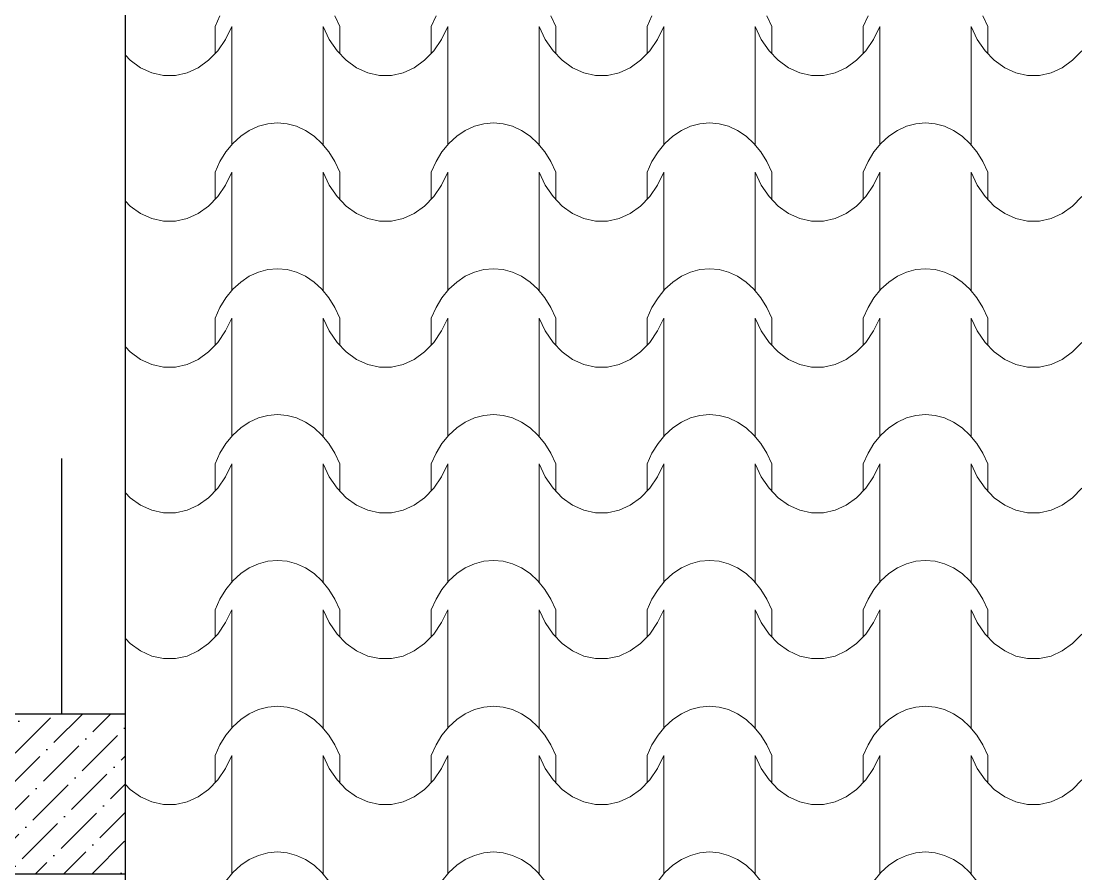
# Model space of a CAD drawing. Header units: millimetres. Extents: x 42452 to 2852333, y -419346 to 834876.
# Drawn here: x 2619100 to 2622399, y 654462 to 657131 of the extents above; entities that cross this region are included whole.
import ezdxf

# ---------------------------------------------------------------- set-up
doc = ezdxf.new("R2010")
doc.units = ezdxf.units.MM
doc.layers.add('M-2 keramitin shtrixi_Ном._пера__21_Pen_No__1', color=7, linetype='Continuous', lineweight=15)
doc.layers.add('memar', color=7, linetype='Continuous', lineweight=25)

# ---------------------------------------------------------------- blocks, each defined once
blk = doc.blocks.new('*X17')
at = {"layer": 'M-2 keramitin shtrixi_Ном._пера__21_Pen_No__1', "color": 7, "linetype": 'Continuous', "lineweight": 15}
for p, q in [((-266633, -1353596.3), (-266617.7, -1353563)), ((-266258.2, -1353563), (-266243, -1353596.3)), ((-265957.4, -1353596.3), (-265942.1, -1353563)), ((-265582.7, -1353563), (-265567.4, -1353596.3)), ((-265281.9, -1353596.3), (-265266.6, -1353563)), ((-264907.1, -1353563), (-264891.8, -1353596.3)), ((-264606.3, -1353596.3), (-264591, -1353563)), ((-264231.6, -1353563), (-264216.3, -1353596.3)), ((-266633, -1353681.3), (-266633, -1353596.3)), ((-266580.7, -1353596.3), (-266600.1, -1353636.8)), ((-266580.7, -1353781.3), (-266580.7, -1353596.3)), ((-266295.2, -1353781.3), (-266295.2, -1353596.3)), ((-266275.9, -1353636.8), (-266295.2, -1353596.3)), ((-266243, -1353681.3), (-266243, -1353596.3)), ((-265957.4, -1353681.3), (-265957.4, -1353596.3)), ((-265905.2, -1353596.3), (-265924.5, -1353636.8)), ((-265905.2, -1353781.3), (-265905.2, -1353596.3)), ((-265619.6, -1353781.3), (-265619.6, -1353596.3)), ((-265600.3, -1353636.8), (-265619.6, -1353596.3)), ((-265567.4, -1353681.3), (-265567.4, -1353596.3)), ((-265281.9, -1353681.3), (-265281.9, -1353596.3)), ((-265229.6, -1353596.3), (-265248.9, -1353636.8)), ((-265229.6, -1353781.3), (-265229.6, -1353596.3)), ((-264944.1, -1353781.3), (-264944.1, -1353596.3)), ((-264924.8, -1353636.8), (-264944.1, -1353596.3)), ((-264891.8, -1353681.3), (-264891.8, -1353596.3)), ((-264606.3, -1353681.3), (-264606.3, -1353596.3)), ((-264554.1, -1353596.3), (-264573.4, -1353636.8)), ((-264554.1, -1353781.3), (-264554.1, -1353596.3)), ((-264268.5, -1353781.3), (-264268.5, -1353596.3)), ((-264249.2, -1353636.8), (-264268.5, -1353596.3)), ((-264216.3, -1353681.3), (-264216.3, -1353596.3)), ((-266600.1, -1353636.8), (-266624.5, -1353672.5)), ((-266251.5, -1353672.5), (-266275.9, -1353636.8)), ((-265924.5, -1353636.8), (-265948.9, -1353672.5)), ((-265575.9, -1353672.5), (-265600.3, -1353636.8)), ((-265248.9, -1353636.8), (-265273.4, -1353672.5)), ((-264900.4, -1353672.5), (-264924.8, -1353636.8)), ((-264573.4, -1353636.8), (-264597.8, -1353672.5)), ((-264224.8, -1353672.5), (-264249.2, -1353636.8)), ((-266898.2, -1353702.4), (-266913.4, -1353686.6)), ((-266624.5, -1353672.5), (-266653.3, -1353702.4)), ((-266222.7, -1353702.4), (-266251.5, -1353672.5)), ((-265948.9, -1353672.5), (-265977.7, -1353702.4)), ((-265547.1, -1353702.4), (-265575.9, -1353672.5)), ((-265273.4, -1353672.5), (-265302.2, -1353702.4)), ((-264871.5, -1353702.4), (-264900.4, -1353672.5)), ((-264597.8, -1353672.5), (-264626.6, -1353702.4)), ((-264196, -1353702.4), (-264224.8, -1353672.5)), ((-263922.2, -1353672.5), (-263951, -1353702.4)), ((-266865.9, -1353725.6), (-266898.2, -1353702.4)), ((-266653.3, -1353702.4), (-266685.6, -1353725.6)), ((-266190.3, -1353725.6), (-266222.7, -1353702.4)), ((-265977.7, -1353702.4), (-266010.1, -1353725.6)), ((-265514.7, -1353725.6), (-265547.1, -1353702.4)), ((-265302.2, -1353702.4), (-265334.5, -1353725.6)), ((-264839.2, -1353725.6), (-264871.5, -1353702.4)), ((-264626.6, -1353702.4), (-264659, -1353725.6)), ((-264163.6, -1353725.6), (-264196, -1353702.4)), ((-263951, -1353702.4), (-263983.4, -1353725.6)), ((-266830.9, -1353741.5), (-266865.9, -1353725.6)), ((-266794.3, -1353749.6), (-266830.9, -1353741.5)), ((-266775.7, -1353749.6), (-266794.3, -1353749.6)), ((-266757.2, -1353749.6), (-266775.7, -1353749.6)), ((-266720.6, -1353741.5), (-266757.2, -1353749.6)), ((-266685.6, -1353725.6), (-266720.6, -1353741.5)), ((-266155.3, -1353741.5), (-266190.3, -1353725.6)), ((-266118.7, -1353749.6), (-266155.3, -1353741.5)), ((-266100.2, -1353749.6), (-266118.7, -1353749.6)), ((-266081.6, -1353749.6), (-266100.2, -1353749.6)), ((-266045.1, -1353741.5), (-266081.6, -1353749.6)), ((-266010.1, -1353725.6), (-266045.1, -1353741.5)), ((-265479.8, -1353741.5), (-265514.7, -1353725.6)), ((-265443.2, -1353749.6), (-265479.8, -1353741.5)), ((-265424.6, -1353749.6), (-265443.2, -1353749.6)), ((-265406.1, -1353749.6), (-265424.6, -1353749.6)), ((-265369.5, -1353741.5), (-265406.1, -1353749.6)), ((-265334.5, -1353725.6), (-265369.5, -1353741.5)), ((-264804.2, -1353741.5), (-264839.2, -1353725.6)), ((-264767.6, -1353749.6), (-264804.2, -1353741.5)), ((-264749.1, -1353749.6), (-264767.6, -1353749.6)), ((-264730.5, -1353749.6), (-264749.1, -1353749.6)), ((-264693.9, -1353741.5), (-264730.5, -1353749.6)), ((-264659, -1353725.6), (-264693.9, -1353741.5)), ((-264128.6, -1353741.5), (-264163.6, -1353725.6)), ((-264092.1, -1353749.6), (-264128.6, -1353741.5)), ((-264073.5, -1353749.6), (-264092.1, -1353749.6)), ((-264055, -1353749.6), (-264073.5, -1353749.6)), ((-264018.4, -1353741.5), (-264055, -1353749.6)), ((-263983.4, -1353725.6), (-264018.4, -1353741.5)), ((-266580.7, -1353966.4), (-266580.7, -1353781.3)), ((-266295.2, -1353966.4), (-266295.2, -1353781.3)), ((-265905.2, -1353966.4), (-265905.2, -1353781.3)), ((-265619.6, -1353966.4), (-265619.6, -1353781.3)), ((-265229.6, -1353966.4), (-265229.6, -1353781.3)), ((-264944.1, -1353966.4), (-264944.1, -1353781.3)), ((-264554.1, -1353966.4), (-264554.1, -1353781.3)), ((-264268.5, -1353966.4), (-264268.5, -1353781.3)), ((-266526, -1353922), (-266497.6, -1353908.9)), ((-266497.6, -1353908.9), (-266468.1, -1353901)), ((-266468.1, -1353901), (-266438, -1353898.3)), ((-266438, -1353898.3), (-266407.9, -1353901)), ((-266407.9, -1353901), (-266378.4, -1353908.9)), ((-266378.4, -1353908.9), (-266350, -1353922)), ((-265850.4, -1353922), (-265822, -1353908.9)), ((-265822, -1353908.9), (-265792.5, -1353901)), ((-265792.5, -1353901), (-265762.4, -1353898.3)), ((-265762.4, -1353898.3), (-265732.3, -1353901)), ((-265732.3, -1353901), (-265702.8, -1353908.9)), ((-265702.8, -1353908.9), (-265674.4, -1353922)), ((-265174.8, -1353922), (-265146.5, -1353908.9)), ((-265146.5, -1353908.9), (-265116.9, -1353901)), ((-265116.9, -1353901), (-265086.9, -1353898.3)), ((-265086.9, -1353898.3), (-265056.8, -1353901)), ((-265056.8, -1353901), (-265027.2, -1353908.9)), ((-265027.2, -1353908.9), (-264998.9, -1353922)), ((-264499.3, -1353922), (-264470.9, -1353908.9)), ((-264470.9, -1353908.9), (-264441.4, -1353901)), ((-264441.4, -1353901), (-264411.3, -1353898.3)), ((-264411.3, -1353898.3), (-264381.2, -1353901)), ((-264381.2, -1353901), (-264351.7, -1353908.9)), ((-264351.7, -1353908.9), (-264323.3, -1353922)), ((-266577.1, -1353962.5), (-266552.7, -1353940)), ((-266552.7, -1353940), (-266526, -1353922)), ((-266350, -1353922), (-266323.3, -1353940)), ((-266323.3, -1353940), (-266298.8, -1353962.5)), ((-265901.6, -1353962.5), (-265877.1, -1353940)), ((-265877.1, -1353940), (-265850.4, -1353922)), ((-265674.4, -1353922), (-265647.7, -1353940)), ((-265647.7, -1353940), (-265623.2, -1353962.5)), ((-265226, -1353962.5), (-265201.5, -1353940)), ((-265201.5, -1353940), (-265174.8, -1353922)), ((-264998.9, -1353922), (-264972.2, -1353940)), ((-264972.2, -1353940), (-264947.7, -1353962.5)), ((-264550.5, -1353962.5), (-264526, -1353940)), ((-264526, -1353940), (-264499.3, -1353922)), ((-264323.3, -1353922), (-264296.6, -1353940)), ((-264296.6, -1353940), (-264272.1, -1353962.5)), ((-266599, -1353989.1), (-266577.1, -1353962.5)), ((-266298.8, -1353962.5), (-266277, -1353989.1)), ((-265923.4, -1353989.1), (-265901.6, -1353962.5)), ((-265623.2, -1353962.5), (-265601.4, -1353989.1)), ((-265247.8, -1353989.1), (-265226, -1353962.5)), ((-264947.7, -1353962.5), (-264925.9, -1353989.1)), ((-264572.3, -1353989.1), (-264550.5, -1353962.5)), ((-264272.1, -1353962.5), (-264250.3, -1353989.1)), ((-266633, -1354052.6), (-266617.7, -1354019.4)), ((-266617.7, -1354019.4), (-266599, -1353989.1)), ((-266277, -1353989.1), (-266258.2, -1354019.4)), ((-266258.2, -1354019.4), (-266243, -1354052.6)), ((-265957.4, -1354052.6), (-265942.1, -1354019.4)), ((-265942.1, -1354019.4), (-265923.4, -1353989.1)), ((-265601.4, -1353989.1), (-265582.7, -1354019.4)), ((-265582.7, -1354019.4), (-265567.4, -1354052.6)), ((-265281.9, -1354052.6), (-265266.6, -1354019.4)), ((-265266.6, -1354019.4), (-265247.8, -1353989.1)), ((-264925.9, -1353989.1), (-264907.1, -1354019.4)), ((-264907.1, -1354019.4), (-264891.8, -1354052.6)), ((-264606.3, -1354052.6), (-264591, -1354019.4)), ((-264591, -1354019.4), (-264572.3, -1353989.1)), ((-264250.3, -1353989.1), (-264231.6, -1354019.4)), ((-264231.6, -1354019.4), (-264216.3, -1354052.6)), ((-266633, -1354137.7), (-266633, -1354052.6)), ((-266580.7, -1354052.6), (-266600.1, -1354093.1)), ((-266580.7, -1354237.7), (-266580.7, -1354052.6)), ((-266295.2, -1354237.7), (-266295.2, -1354052.6)), ((-266275.9, -1354093.1), (-266295.2, -1354052.6)), ((-266243, -1354137.7), (-266243, -1354052.6)), ((-265957.4, -1354137.7), (-265957.4, -1354052.6)), ((-265905.2, -1354052.6), (-265924.5, -1354093.1)), ((-265905.2, -1354237.7), (-265905.2, -1354052.6)), ((-265619.6, -1354237.7), (-265619.6, -1354052.6)), ((-265600.3, -1354093.1), (-265619.6, -1354052.6)), ((-265567.4, -1354137.7), (-265567.4, -1354052.6)), ((-265281.9, -1354137.7), (-265281.9, -1354052.6)), ((-265229.6, -1354052.6), (-265248.9, -1354093.1)), ((-265229.6, -1354237.7), (-265229.6, -1354052.6)), ((-264944.1, -1354237.7), (-264944.1, -1354052.6)), ((-264924.8, -1354093.1), (-264944.1, -1354052.6)), ((-264891.8, -1354137.7), (-264891.8, -1354052.6)), ((-264606.3, -1354137.7), (-264606.3, -1354052.6)), ((-264554.1, -1354052.6), (-264573.4, -1354093.1)), ((-264554.1, -1354237.7), (-264554.1, -1354052.6)), ((-264268.5, -1354237.7), (-264268.5, -1354052.6)), ((-264249.2, -1354093.1), (-264268.5, -1354052.6)), ((-264216.3, -1354137.7), (-264216.3, -1354052.6)), ((-266600.1, -1354093.1), (-266624.5, -1354128.8)), ((-266251.5, -1354128.8), (-266275.9, -1354093.1)), ((-265924.5, -1354093.1), (-265948.9, -1354128.8)), ((-265575.9, -1354128.8), (-265600.3, -1354093.1)), ((-265248.9, -1354093.1), (-265273.4, -1354128.8)), ((-264900.4, -1354128.8), (-264924.8, -1354093.1)), ((-264573.4, -1354093.1), (-264597.8, -1354128.8)), ((-264224.8, -1354128.8), (-264249.2, -1354093.1)), ((-266898.2, -1354158.8), (-266913.4, -1354143)), ((-266624.5, -1354128.8), (-266653.3, -1354158.8)), ((-266222.7, -1354158.8), (-266251.5, -1354128.8)), ((-265948.9, -1354128.8), (-265977.7, -1354158.8)), ((-265547.1, -1354158.8), (-265575.9, -1354128.8)), ((-265273.4, -1354128.8), (-265302.2, -1354158.8)), ((-264871.5, -1354158.8), (-264900.4, -1354128.8)), ((-264597.8, -1354128.8), (-264626.6, -1354158.8)), ((-264196, -1354158.8), (-264224.8, -1354128.8)), ((-263922.2, -1354128.8), (-263951, -1354158.8)), ((-266865.9, -1354182), (-266898.2, -1354158.8)), ((-266830.9, -1354197.9), (-266865.9, -1354182)), ((-266685.6, -1354182), (-266720.6, -1354197.9)), ((-266653.3, -1354158.8), (-266685.6, -1354182)), ((-266190.3, -1354182), (-266222.7, -1354158.8)), ((-266155.3, -1354197.9), (-266190.3, -1354182)), ((-266010.1, -1354182), (-266045.1, -1354197.9)), ((-265977.7, -1354158.8), (-266010.1, -1354182)), ((-265514.7, -1354182), (-265547.1, -1354158.8)), ((-265479.8, -1354197.9), (-265514.7, -1354182)), ((-265334.5, -1354182), (-265369.5, -1354197.9)), ((-265302.2, -1354158.8), (-265334.5, -1354182)), ((-264839.2, -1354182), (-264871.5, -1354158.8)), ((-264804.2, -1354197.9), (-264839.2, -1354182)), ((-264659, -1354182), (-264693.9, -1354197.9)), ((-264626.6, -1354158.8), (-264659, -1354182)), ((-264163.6, -1354182), (-264196, -1354158.8)), ((-264128.6, -1354197.9), (-264163.6, -1354182)), ((-263983.4, -1354182), (-264018.4, -1354197.9)), ((-263951, -1354158.8), (-263983.4, -1354182)), ((-266794.3, -1354205.9), (-266830.9, -1354197.9)), ((-266775.7, -1354205.9), (-266794.3, -1354205.9)), ((-266757.2, -1354205.9), (-266775.7, -1354205.9)), ((-266720.6, -1354197.9), (-266757.2, -1354205.9)), ((-266118.7, -1354205.9), (-266155.3, -1354197.9)), ((-266100.2, -1354205.9), (-266118.7, -1354205.9)), ((-266081.6, -1354205.9), (-266100.2, -1354205.9)), ((-266045.1, -1354197.9), (-266081.6, -1354205.9)), ((-265443.2, -1354205.9), (-265479.8, -1354197.9)), ((-265424.6, -1354205.9), (-265443.2, -1354205.9)), ((-265406.1, -1354205.9), (-265424.6, -1354205.9)), ((-265369.5, -1354197.9), (-265406.1, -1354205.9)), ((-264767.6, -1354205.9), (-264804.2, -1354197.9)), ((-264749.1, -1354205.9), (-264767.6, -1354205.9)), ((-264730.5, -1354205.9), (-264749.1, -1354205.9)), ((-264693.9, -1354197.9), (-264730.5, -1354205.9)), ((-264092.1, -1354205.9), (-264128.6, -1354197.9)), ((-264073.5, -1354205.9), (-264092.1, -1354205.9)), ((-264055, -1354205.9), (-264073.5, -1354205.9)), ((-264018.4, -1354197.9), (-264055, -1354205.9)), ((-266580.7, -1354422.8), (-266580.7, -1354237.7)), ((-266295.2, -1354422.8), (-266295.2, -1354237.7)), ((-265905.2, -1354422.8), (-265905.2, -1354237.7)), ((-265619.6, -1354422.8), (-265619.6, -1354237.7)), ((-265229.6, -1354422.8), (-265229.6, -1354237.7)), ((-264944.1, -1354422.8), (-264944.1, -1354237.7)), ((-264554.1, -1354422.8), (-264554.1, -1354237.7)), ((-264268.5, -1354422.8), (-264268.5, -1354237.7)), ((-266552.7, -1354396.3), (-266526, -1354378.4)), ((-266526, -1354378.4), (-266497.6, -1354365.3)), ((-266497.6, -1354365.3), (-266468.1, -1354357.3)), ((-266468.1, -1354357.3), (-266438, -1354354.6)), ((-266438, -1354354.6), (-266407.9, -1354357.3)), ((-266407.9, -1354357.3), (-266378.4, -1354365.3)), ((-266378.4, -1354365.3), (-266350, -1354378.4)), ((-266350, -1354378.4), (-266323.3, -1354396.3)), ((-265877.1, -1354396.3), (-265850.4, -1354378.4)), ((-265850.4, -1354378.4), (-265822, -1354365.3)), ((-265822, -1354365.3), (-265792.5, -1354357.3)), ((-265792.5, -1354357.3), (-265762.4, -1354354.6)), ((-265762.4, -1354354.6), (-265732.3, -1354357.3)), ((-265732.3, -1354357.3), (-265702.8, -1354365.3)), ((-265702.8, -1354365.3), (-265674.4, -1354378.4)), ((-265674.4, -1354378.4), (-265647.7, -1354396.3)), ((-265201.5, -1354396.3), (-265174.8, -1354378.4)), ((-265174.8, -1354378.4), (-265146.5, -1354365.3)), ((-265146.5, -1354365.3), (-265116.9, -1354357.3)), ((-265116.9, -1354357.3), (-265086.9, -1354354.6)), ((-265086.9, -1354354.6), (-265056.8, -1354357.3)), ((-265056.8, -1354357.3), (-265027.2, -1354365.3)), ((-265027.2, -1354365.3), (-264998.9, -1354378.4)), ((-264998.9, -1354378.4), (-264972.2, -1354396.3)), ((-264526, -1354396.3), (-264499.3, -1354378.4)), ((-264499.3, -1354378.4), (-264470.9, -1354365.3)), ((-264470.9, -1354365.3), (-264441.4, -1354357.3)), ((-264441.4, -1354357.3), (-264411.3, -1354354.6)), ((-264411.3, -1354354.6), (-264381.2, -1354357.3)), ((-264381.2, -1354357.3), (-264351.7, -1354365.3)), ((-264351.7, -1354365.3), (-264323.3, -1354378.4)), ((-264323.3, -1354378.4), (-264296.6, -1354396.3)), ((-266577.1, -1354418.9), (-266552.7, -1354396.3)), ((-266323.3, -1354396.3), (-266298.8, -1354418.9)), ((-265901.6, -1354418.9), (-265877.1, -1354396.3)), ((-265647.7, -1354396.3), (-265623.2, -1354418.9)), ((-265226, -1354418.9), (-265201.5, -1354396.3)), ((-264972.2, -1354396.3), (-264947.7, -1354418.9)), ((-264550.5, -1354418.9), (-264526, -1354396.3)), ((-264296.6, -1354396.3), (-264272.1, -1354418.9)), ((-266617.7, -1354475.7), (-266599, -1354445.5)), ((-266599, -1354445.5), (-266577.1, -1354418.9)), ((-266298.8, -1354418.9), (-266277, -1354445.5)), ((-266277, -1354445.5), (-266258.2, -1354475.7)), ((-265942.1, -1354475.7), (-265923.4, -1354445.5)), ((-265923.4, -1354445.5), (-265901.6, -1354418.9)), ((-265623.2, -1354418.9), (-265601.4, -1354445.5)), ((-265601.4, -1354445.5), (-265582.7, -1354475.7)), ((-265266.6, -1354475.7), (-265247.8, -1354445.5)), ((-265247.8, -1354445.5), (-265226, -1354418.9)), ((-264947.7, -1354418.9), (-264925.9, -1354445.5)), ((-264925.9, -1354445.5), (-264907.1, -1354475.7)), ((-264591, -1354475.7), (-264572.3, -1354445.5)), ((-264572.3, -1354445.5), (-264550.5, -1354418.9)), ((-264272.1, -1354418.9), (-264250.3, -1354445.5)), ((-264250.3, -1354445.5), (-264231.6, -1354475.7)), ((-266633, -1354509), (-266617.7, -1354475.7)), ((-266258.2, -1354475.7), (-266243, -1354509)), ((-265957.4, -1354509), (-265942.1, -1354475.7)), ((-265582.7, -1354475.7), (-265567.4, -1354509)), ((-265281.9, -1354509), (-265266.6, -1354475.7)), ((-264907.1, -1354475.7), (-264891.8, -1354509)), ((-264606.3, -1354509), (-264591, -1354475.7)), ((-264231.6, -1354475.7), (-264216.3, -1354509)), ((-266633, -1354594), (-266633, -1354509)), ((-266580.7, -1354509), (-266600.1, -1354549.5)), ((-266580.7, -1354694), (-266580.7, -1354509)), ((-266295.2, -1354694), (-266295.2, -1354509)), ((-266275.9, -1354549.5), (-266295.2, -1354509)), ((-266243, -1354594), (-266243, -1354509)), ((-265957.4, -1354594), (-265957.4, -1354509)), ((-265905.2, -1354509), (-265924.5, -1354549.5)), ((-265905.2, -1354694), (-265905.2, -1354509)), ((-265619.6, -1354694), (-265619.6, -1354509)), ((-265600.3, -1354549.5), (-265619.6, -1354509)), ((-265567.4, -1354594), (-265567.4, -1354509)), ((-265281.9, -1354594), (-265281.9, -1354509)), ((-265229.6, -1354509), (-265248.9, -1354549.5)), ((-265229.6, -1354694), (-265229.6, -1354509)), ((-264944.1, -1354694), (-264944.1, -1354509)), ((-264924.8, -1354549.5), (-264944.1, -1354509)), ((-264891.8, -1354594), (-264891.8, -1354509)), ((-264606.3, -1354594), (-264606.3, -1354509)), ((-264554.1, -1354509), (-264573.4, -1354549.5)), ((-264554.1, -1354694), (-264554.1, -1354509)), ((-264268.5, -1354694), (-264268.5, -1354509)), ((-264249.2, -1354549.5), (-264268.5, -1354509)), ((-264216.3, -1354594), (-264216.3, -1354509)), ((-266600.1, -1354549.5), (-266624.5, -1354585.2)), ((-266251.5, -1354585.2), (-266275.9, -1354549.5)), ((-265924.5, -1354549.5), (-265948.9, -1354585.2)), ((-265575.9, -1354585.2), (-265600.3, -1354549.5)), ((-265248.9, -1354549.5), (-265273.4, -1354585.2)), ((-264900.4, -1354585.2), (-264924.8, -1354549.5)), ((-264573.4, -1354549.5), (-264597.8, -1354585.2)), ((-264224.8, -1354585.2), (-264249.2, -1354549.5)), ((-266898.2, -1354615.1), (-266913.4, -1354599.3)), ((-266624.5, -1354585.2), (-266653.3, -1354615.1)), ((-266222.7, -1354615.1), (-266251.5, -1354585.2)), ((-265948.9, -1354585.2), (-265977.7, -1354615.1)), ((-265547.1, -1354615.1), (-265575.9, -1354585.2)), ((-265273.4, -1354585.2), (-265302.2, -1354615.1)), ((-264871.5, -1354615.1), (-264900.4, -1354585.2)), ((-264597.8, -1354585.2), (-264626.6, -1354615.1)), ((-264196, -1354615.1), (-264224.8, -1354585.2)), ((-263922.2, -1354585.2), (-263951, -1354615.1)), ((-266865.9, -1354638.3), (-266898.2, -1354615.1)), ((-266830.9, -1354654.2), (-266865.9, -1354638.3)), ((-266685.6, -1354638.3), (-266720.6, -1354654.2)), ((-266653.3, -1354615.1), (-266685.6, -1354638.3)), ((-266190.3, -1354638.3), (-266222.7, -1354615.1)), ((-266155.3, -1354654.2), (-266190.3, -1354638.3)), ((-266010.1, -1354638.3), (-266045.1, -1354654.2)), ((-265977.7, -1354615.1), (-266010.1, -1354638.3)), ((-265514.7, -1354638.3), (-265547.1, -1354615.1)), ((-265479.8, -1354654.2), (-265514.7, -1354638.3)), ((-265334.5, -1354638.3), (-265369.5, -1354654.2)), ((-265302.2, -1354615.1), (-265334.5, -1354638.3)), ((-264839.2, -1354638.3), (-264871.5, -1354615.1)), ((-264804.2, -1354654.2), (-264839.2, -1354638.3)), ((-264659, -1354638.3), (-264693.9, -1354654.2)), ((-264626.6, -1354615.1), (-264659, -1354638.3)), ((-264163.6, -1354638.3), (-264196, -1354615.1)), ((-264128.6, -1354654.2), (-264163.6, -1354638.3)), ((-263983.4, -1354638.3), (-264018.4, -1354654.2)), ((-263951, -1354615.1), (-263983.4, -1354638.3)), ((-266794.3, -1354662.3), (-266830.9, -1354654.2)), ((-266775.7, -1354662.3), (-266794.3, -1354662.3)), ((-266757.2, -1354662.3), (-266775.7, -1354662.3)), ((-266720.6, -1354654.2), (-266757.2, -1354662.3)), ((-266118.7, -1354662.3), (-266155.3, -1354654.2)), ((-266100.2, -1354662.3), (-266118.7, -1354662.3)), ((-266081.6, -1354662.3), (-266100.2, -1354662.3)), ((-266045.1, -1354654.2), (-266081.6, -1354662.3)), ((-265443.2, -1354662.3), (-265479.8, -1354654.2)), ((-265424.6, -1354662.3), (-265443.2, -1354662.3)), ((-265406.1, -1354662.3), (-265424.6, -1354662.3)), ((-265369.5, -1354654.2), (-265406.1, -1354662.3)), ((-264767.6, -1354662.3), (-264804.2, -1354654.2)), ((-264749.1, -1354662.3), (-264767.6, -1354662.3)), ((-264730.5, -1354662.3), (-264749.1, -1354662.3)), ((-264693.9, -1354654.2), (-264730.5, -1354662.3)), ((-264092.1, -1354662.3), (-264128.6, -1354654.2)), ((-264073.5, -1354662.3), (-264092.1, -1354662.3)), ((-264055, -1354662.3), (-264073.5, -1354662.3)), ((-264018.4, -1354654.2), (-264055, -1354662.3)), ((-266580.7, -1354879.1), (-266580.7, -1354694)), ((-266295.2, -1354879.1), (-266295.2, -1354694)), ((-265905.2, -1354879.1), (-265905.2, -1354694)), ((-265619.6, -1354879.1), (-265619.6, -1354694)), ((-265229.6, -1354879.1), (-265229.6, -1354694)), ((-264944.1, -1354879.1), (-264944.1, -1354694)), ((-264554.1, -1354879.1), (-264554.1, -1354694)), ((-264268.5, -1354879.1), (-264268.5, -1354694)), ((-266468.1, -1354813.7), (-266438, -1354811)), ((-266438, -1354811), (-266407.9, -1354813.7)), ((-265792.5, -1354813.7), (-265762.4, -1354811)), ((-265762.4, -1354811), (-265732.3, -1354813.7)), ((-265116.9, -1354813.7), (-265086.9, -1354811)), ((-265086.9, -1354811), (-265056.8, -1354813.7)), ((-264441.4, -1354813.7), (-264411.3, -1354811)), ((-264411.3, -1354811), (-264381.2, -1354813.7)), ((-266552.7, -1354852.7), (-266526, -1354834.7)), ((-266526, -1354834.7), (-266497.6, -1354821.6)), ((-266497.6, -1354821.6), (-266468.1, -1354813.7)), ((-266407.9, -1354813.7), (-266378.4, -1354821.6)), ((-266378.4, -1354821.6), (-266350, -1354834.7)), ((-266350, -1354834.7), (-266323.3, -1354852.7)), ((-265877.1, -1354852.7), (-265850.4, -1354834.7)), ((-265850.4, -1354834.7), (-265822, -1354821.6)), ((-265822, -1354821.6), (-265792.5, -1354813.7)), ((-265732.3, -1354813.7), (-265702.8, -1354821.6)), ((-265702.8, -1354821.6), (-265674.4, -1354834.7)), ((-265674.4, -1354834.7), (-265647.7, -1354852.7)), ((-265201.5, -1354852.7), (-265174.8, -1354834.7)), ((-265174.8, -1354834.7), (-265146.5, -1354821.6)), ((-265146.5, -1354821.6), (-265116.9, -1354813.7)), ((-265056.8, -1354813.7), (-265027.2, -1354821.6)), ((-265027.2, -1354821.6), (-264998.9, -1354834.7)), ((-264998.9, -1354834.7), (-264972.2, -1354852.7)), ((-264526, -1354852.7), (-264499.3, -1354834.7)), ((-264499.3, -1354834.7), (-264470.9, -1354821.6)), ((-264470.9, -1354821.6), (-264441.4, -1354813.7)), ((-264381.2, -1354813.7), (-264351.7, -1354821.6)), ((-264351.7, -1354821.6), (-264323.3, -1354834.7)), ((-264323.3, -1354834.7), (-264296.6, -1354852.7)), ((-266599, -1354901.8), (-266577.1, -1354875.2)), ((-266577.1, -1354875.2), (-266552.7, -1354852.7)), ((-266323.3, -1354852.7), (-266298.8, -1354875.2)), ((-266298.8, -1354875.2), (-266277, -1354901.8)), ((-265923.4, -1354901.8), (-265901.6, -1354875.2)), ((-265901.6, -1354875.2), (-265877.1, -1354852.7)), ((-265647.7, -1354852.7), (-265623.2, -1354875.2)), ((-265623.2, -1354875.2), (-265601.4, -1354901.8)), ((-265247.8, -1354901.8), (-265226, -1354875.2)), ((-265226, -1354875.2), (-265201.5, -1354852.7)), ((-264972.2, -1354852.7), (-264947.7, -1354875.2)), ((-264947.7, -1354875.2), (-264925.9, -1354901.8)), ((-264572.3, -1354901.8), (-264550.5, -1354875.2)), ((-264550.5, -1354875.2), (-264526, -1354852.7)), ((-264296.6, -1354852.7), (-264272.1, -1354875.2)), ((-264272.1, -1354875.2), (-264250.3, -1354901.8)), ((-266617.7, -1354932.1), (-266599, -1354901.8)), ((-266277, -1354901.8), (-266258.2, -1354932.1)), ((-265942.1, -1354932.1), (-265923.4, -1354901.8)), ((-265601.4, -1354901.8), (-265582.7, -1354932.1)), ((-265266.6, -1354932.1), (-265247.8, -1354901.8)), ((-264925.9, -1354901.8), (-264907.1, -1354932.1)), ((-264591, -1354932.1), (-264572.3, -1354901.8)), ((-264250.3, -1354901.8), (-264231.6, -1354932.1)), ((-266633, -1354965.3), (-266617.7, -1354932.1)), ((-266258.2, -1354932.1), (-266243, -1354965.3)), ((-265957.4, -1354965.3), (-265942.1, -1354932.1)), ((-265582.7, -1354932.1), (-265567.4, -1354965.3)), ((-265281.9, -1354965.3), (-265266.6, -1354932.1)), ((-264907.1, -1354932.1), (-264891.8, -1354965.3)), ((-264606.3, -1354965.3), (-264591, -1354932.1)), ((-264231.6, -1354932.1), (-264216.3, -1354965.3)), ((-266633, -1355050.4), (-266633, -1354965.3)), ((-266580.7, -1354965.3), (-266600.1, -1355005.8)), ((-266580.7, -1355150.4), (-266580.7, -1354965.3)), ((-266295.2, -1355150.4), (-266295.2, -1354965.3)), ((-266275.9, -1355005.8), (-266295.2, -1354965.3)), ((-266243, -1355050.4), (-266243, -1354965.3)), ((-265957.4, -1355050.4), (-265957.4, -1354965.3)), ((-265905.2, -1354965.3), (-265924.5, -1355005.8)), ((-265905.2, -1355150.4), (-265905.2, -1354965.3)), ((-265619.6, -1355150.4), (-265619.6, -1354965.3)), ((-265600.3, -1355005.8), (-265619.6, -1354965.3)), ((-265567.4, -1355050.4), (-265567.4, -1354965.3)), ((-265281.9, -1355050.4), (-265281.9, -1354965.3)), ((-265229.6, -1354965.3), (-265248.9, -1355005.8)), ((-265229.6, -1355150.4), (-265229.6, -1354965.3)), ((-264944.1, -1355150.4), (-264944.1, -1354965.3)), ((-264924.8, -1355005.8), (-264944.1, -1354965.3)), ((-264891.8, -1355050.4), (-264891.8, -1354965.3)), ((-264606.3, -1355050.4), (-264606.3, -1354965.3)), ((-264554.1, -1354965.3), (-264573.4, -1355005.8)), ((-264554.1, -1355150.4), (-264554.1, -1354965.3)), ((-264268.5, -1355150.4), (-264268.5, -1354965.3)), ((-264249.2, -1355005.8), (-264268.5, -1354965.3)), ((-264216.3, -1355050.4), (-264216.3, -1354965.3)), ((-266600.1, -1355005.8), (-266624.5, -1355041.5)), ((-266251.5, -1355041.5), (-266275.9, -1355005.8)), ((-265924.5, -1355005.8), (-265948.9, -1355041.5)), ((-265575.9, -1355041.5), (-265600.3, -1355005.8)), ((-265248.9, -1355005.8), (-265273.4, -1355041.5)), ((-264900.4, -1355041.5), (-264924.8, -1355005.8)), ((-264573.4, -1355005.8), (-264597.8, -1355041.5)), ((-264224.8, -1355041.5), (-264249.2, -1355005.8)), ((-266624.5, -1355041.5), (-266653.3, -1355071.5)), ((-266222.7, -1355071.5), (-266251.5, -1355041.5)), ((-265948.9, -1355041.5), (-265977.7, -1355071.5)), ((-265547.1, -1355071.5), (-265575.9, -1355041.5)), ((-265273.4, -1355041.5), (-265302.2, -1355071.5)), ((-264871.5, -1355071.5), (-264900.4, -1355041.5)), ((-264597.8, -1355041.5), (-264626.6, -1355071.5)), ((-264196, -1355071.5), (-264224.8, -1355041.5)), ((-263922.2, -1355041.5), (-263951, -1355071.5)), ((-266898.2, -1355071.5), (-266913.4, -1355055.7)), ((-266865.9, -1355094.7), (-266898.2, -1355071.5)), ((-266653.3, -1355071.5), (-266685.6, -1355094.7)), ((-266190.3, -1355094.7), (-266222.7, -1355071.5)), ((-265977.7, -1355071.5), (-266010.1, -1355094.7)), ((-265514.7, -1355094.7), (-265547.1, -1355071.5)), ((-265302.2, -1355071.5), (-265334.5, -1355094.7)), ((-264839.2, -1355094.7), (-264871.5, -1355071.5)), ((-264626.6, -1355071.5), (-264659, -1355094.7)), ((-264163.6, -1355094.7), (-264196, -1355071.5)), ((-263951, -1355071.5), (-263983.4, -1355094.7)), ((-266830.9, -1355110.6), (-266865.9, -1355094.7)), ((-266685.6, -1355094.7), (-266720.6, -1355110.6)), ((-266155.3, -1355110.6), (-266190.3, -1355094.7)), ((-266010.1, -1355094.7), (-266045.1, -1355110.6)), ((-265479.8, -1355110.6), (-265514.7, -1355094.7)), ((-265334.5, -1355094.7), (-265369.5, -1355110.6)), ((-264804.2, -1355110.6), (-264839.2, -1355094.7)), ((-264659, -1355094.7), (-264693.9, -1355110.6)), ((-264128.6, -1355110.6), (-264163.6, -1355094.7)), ((-263983.4, -1355094.7), (-264018.4, -1355110.6)), ((-266794.3, -1355118.6), (-266830.9, -1355110.6)), ((-266775.7, -1355118.6), (-266794.3, -1355118.6)), ((-266757.2, -1355118.6), (-266775.7, -1355118.6)), ((-266720.6, -1355110.6), (-266757.2, -1355118.6)), ((-266118.7, -1355118.6), (-266155.3, -1355110.6)), ((-266100.2, -1355118.6), (-266118.7, -1355118.6)), ((-266081.6, -1355118.6), (-266100.2, -1355118.6)), ((-266045.1, -1355110.6), (-266081.6, -1355118.6)), ((-265443.2, -1355118.6), (-265479.8, -1355110.6)), ((-265424.6, -1355118.6), (-265443.2, -1355118.6)), ((-265406.1, -1355118.6), (-265424.6, -1355118.6)), ((-265369.5, -1355110.6), (-265406.1, -1355118.6)), ((-264767.6, -1355118.6), (-264804.2, -1355110.6)), ((-264749.1, -1355118.6), (-264767.6, -1355118.6)), ((-264730.5, -1355118.6), (-264749.1, -1355118.6)), ((-264693.9, -1355110.6), (-264730.5, -1355118.6)), ((-264092.1, -1355118.6), (-264128.6, -1355110.6)), ((-264073.5, -1355118.6), (-264092.1, -1355118.6)), ((-264055, -1355118.6), (-264073.5, -1355118.6)), ((-264018.4, -1355110.6), (-264055, -1355118.6)), ((-266580.7, -1355335.5), (-266580.7, -1355150.4)), ((-266295.2, -1355335.5), (-266295.2, -1355150.4)), ((-265905.2, -1355335.5), (-265905.2, -1355150.4)), ((-265619.6, -1355335.5), (-265619.6, -1355150.4)), ((-265229.6, -1355335.5), (-265229.6, -1355150.4)), ((-264944.1, -1355335.5), (-264944.1, -1355150.4)), ((-264554.1, -1355335.5), (-264554.1, -1355150.4)), ((-264268.5, -1355335.5), (-264268.5, -1355150.4)), ((-266497.6, -1355278), (-266468.1, -1355270)), ((-266468.1, -1355270), (-266438, -1355267.3)), ((-266438, -1355267.3), (-266407.9, -1355270)), ((-266407.9, -1355270), (-266378.4, -1355278)), ((-265822, -1355278), (-265792.5, -1355270)), ((-265792.5, -1355270), (-265762.4, -1355267.3)), ((-265762.4, -1355267.3), (-265732.3, -1355270)), ((-265732.3, -1355270), (-265702.8, -1355278)), ((-265146.5, -1355278), (-265116.9, -1355270)), ((-265116.9, -1355270), (-265086.9, -1355267.3)), ((-265086.9, -1355267.3), (-265056.8, -1355270)), ((-265056.8, -1355270), (-265027.2, -1355278)), ((-264470.9, -1355278), (-264441.4, -1355270)), ((-264441.4, -1355270), (-264411.3, -1355267.3)), ((-264411.3, -1355267.3), (-264381.2, -1355270)), ((-264381.2, -1355270), (-264351.7, -1355278)), ((-266552.7, -1355309), (-266526, -1355291.1)), ((-266526, -1355291.1), (-266497.6, -1355278)), ((-266378.4, -1355278), (-266350, -1355291.1)), ((-266350, -1355291.1), (-266323.3, -1355309)), ((-265877.1, -1355309), (-265850.4, -1355291.1)), ((-265850.4, -1355291.1), (-265822, -1355278)), ((-265702.8, -1355278), (-265674.4, -1355291.1)), ((-265674.4, -1355291.1), (-265647.7, -1355309)), ((-265201.5, -1355309), (-265174.8, -1355291.1)), ((-265174.8, -1355291.1), (-265146.5, -1355278)), ((-265027.2, -1355278), (-264998.9, -1355291.1)), ((-264998.9, -1355291.1), (-264972.2, -1355309)), ((-264526, -1355309), (-264499.3, -1355291.1)), ((-264499.3, -1355291.1), (-264470.9, -1355278)), ((-264351.7, -1355278), (-264323.3, -1355291.1)), ((-264323.3, -1355291.1), (-264296.6, -1355309)), ((-266599, -1355358.2), (-266577.1, -1355331.6)), ((-266577.1, -1355331.6), (-266552.7, -1355309)), ((-266323.3, -1355309), (-266298.8, -1355331.6)), ((-266298.8, -1355331.6), (-266277, -1355358.2)), ((-265923.4, -1355358.2), (-265901.6, -1355331.6)), ((-265901.6, -1355331.6), (-265877.1, -1355309)), ((-265647.7, -1355309), (-265623.2, -1355331.6)), ((-265623.2, -1355331.6), (-265601.4, -1355358.2)), ((-265247.8, -1355358.2), (-265226, -1355331.6)), ((-265226, -1355331.6), (-265201.5, -1355309)), ((-264972.2, -1355309), (-264947.7, -1355331.6)), ((-264947.7, -1355331.6), (-264925.9, -1355358.2)), ((-264572.3, -1355358.2), (-264550.5, -1355331.6)), ((-264550.5, -1355331.6), (-264526, -1355309)), ((-264296.6, -1355309), (-264272.1, -1355331.6)), ((-264272.1, -1355331.6), (-264250.3, -1355358.2)), ((-266617.7, -1355388.4), (-266599, -1355358.2)), ((-266277, -1355358.2), (-266258.2, -1355388.4)), ((-265942.1, -1355388.4), (-265923.4, -1355358.2)), ((-265601.4, -1355358.2), (-265582.7, -1355388.4)), ((-265266.6, -1355388.4), (-265247.8, -1355358.2)), ((-264925.9, -1355358.2), (-264907.1, -1355388.4)), ((-264591, -1355388.4), (-264572.3, -1355358.2)), ((-264250.3, -1355358.2), (-264231.6, -1355388.4)), ((-266633, -1355421.7), (-266617.7, -1355388.4)), ((-266258.2, -1355388.4), (-266243, -1355421.7)), ((-265957.4, -1355421.7), (-265942.1, -1355388.4)), ((-265582.7, -1355388.4), (-265567.4, -1355421.7)), ((-265281.9, -1355421.7), (-265266.6, -1355388.4)), ((-264907.1, -1355388.4), (-264891.8, -1355421.7)), ((-264606.3, -1355421.7), (-264591, -1355388.4)), ((-264231.6, -1355388.4), (-264216.3, -1355421.7)), ((-266633, -1355506.7), (-266633, -1355421.7)), ((-266580.7, -1355421.7), (-266600.1, -1355462.2)), ((-266580.7, -1355606.7), (-266580.7, -1355421.7)), ((-266295.2, -1355606.7), (-266295.2, -1355421.7)), ((-266275.9, -1355462.2), (-266295.2, -1355421.7)), ((-266243, -1355506.7), (-266243, -1355421.7)), ((-265957.4, -1355506.7), (-265957.4, -1355421.7)), ((-265905.2, -1355421.7), (-265924.5, -1355462.2)), ((-265905.2, -1355606.7), (-265905.2, -1355421.7)), ((-265619.6, -1355606.7), (-265619.6, -1355421.7)), ((-265600.3, -1355462.2), (-265619.6, -1355421.7)), ((-265567.4, -1355506.7), (-265567.4, -1355421.7)), ((-265281.9, -1355506.7), (-265281.9, -1355421.7)), ((-265229.6, -1355421.7), (-265248.9, -1355462.2)), ((-265229.6, -1355606.7), (-265229.6, -1355421.7)), ((-264944.1, -1355606.7), (-264944.1, -1355421.7)), ((-264924.8, -1355462.2), (-264944.1, -1355421.7)), ((-264891.8, -1355506.7), (-264891.8, -1355421.7)), ((-264606.3, -1355506.7), (-264606.3, -1355421.7)), ((-264554.1, -1355421.7), (-264573.4, -1355462.2)), ((-264554.1, -1355606.7), (-264554.1, -1355421.7)), ((-264268.5, -1355606.7), (-264268.5, -1355421.7)), ((-264249.2, -1355462.2), (-264268.5, -1355421.7)), ((-264216.3, -1355506.7), (-264216.3, -1355421.7)), ((-266600.1, -1355462.2), (-266624.5, -1355497.9)), ((-266251.5, -1355497.9), (-266275.9, -1355462.2)), ((-265924.5, -1355462.2), (-265948.9, -1355497.9)), ((-265575.9, -1355497.9), (-265600.3, -1355462.2)), ((-265248.9, -1355462.2), (-265273.4, -1355497.9)), ((-264900.4, -1355497.9), (-264924.8, -1355462.2)), ((-264573.4, -1355462.2), (-264597.8, -1355497.9)), ((-264224.8, -1355497.9), (-264249.2, -1355462.2)), ((-266624.5, -1355497.9), (-266653.3, -1355527.8)), ((-266222.7, -1355527.8), (-266251.5, -1355497.9)), ((-265948.9, -1355497.9), (-265977.7, -1355527.8)), ((-265547.1, -1355527.8), (-265575.9, -1355497.9)), ((-265273.4, -1355497.9), (-265302.2, -1355527.8)), ((-264871.5, -1355527.8), (-264900.4, -1355497.9)), ((-264597.8, -1355497.9), (-264626.6, -1355527.8)), ((-264196, -1355527.8), (-264224.8, -1355497.9)), ((-263922.2, -1355497.9), (-263951, -1355527.8)), ((-266898.2, -1355527.8), (-266913.4, -1355512)), ((-266865.9, -1355551), (-266898.2, -1355527.8)), ((-266653.3, -1355527.8), (-266685.6, -1355551)), ((-266190.3, -1355551), (-266222.7, -1355527.8)), ((-265977.7, -1355527.8), (-266010.1, -1355551)), ((-265514.7, -1355551), (-265547.1, -1355527.8)), ((-265302.2, -1355527.8), (-265334.5, -1355551)), ((-264839.2, -1355551), (-264871.5, -1355527.8)), ((-264626.6, -1355527.8), (-264659, -1355551)), ((-264163.6, -1355551), (-264196, -1355527.8)), ((-263951, -1355527.8), (-263983.4, -1355551)), ((-266830.9, -1355566.9), (-266865.9, -1355551)), ((-266794.3, -1355575), (-266830.9, -1355566.9)), ((-266720.6, -1355566.9), (-266757.2, -1355575)), ((-266685.6, -1355551), (-266720.6, -1355566.9)), ((-266155.3, -1355566.9), (-266190.3, -1355551)), ((-266118.7, -1355575), (-266155.3, -1355566.9)), ((-266045.1, -1355566.9), (-266081.6, -1355575)), ((-266010.1, -1355551), (-266045.1, -1355566.9)), ((-265479.8, -1355566.9), (-265514.7, -1355551)), ((-265443.2, -1355575), (-265479.8, -1355566.9)), ((-265369.5, -1355566.9), (-265406.1, -1355575)), ((-265334.5, -1355551), (-265369.5, -1355566.9)), ((-264804.2, -1355566.9), (-264839.2, -1355551)), ((-264767.6, -1355575), (-264804.2, -1355566.9)), ((-264693.9, -1355566.9), (-264730.5, -1355575)), ((-264659, -1355551), (-264693.9, -1355566.9)), ((-264128.6, -1355566.9), (-264163.6, -1355551)), ((-264092.1, -1355575), (-264128.6, -1355566.9)), ((-264018.4, -1355566.9), (-264055, -1355575)), ((-263983.4, -1355551), (-264018.4, -1355566.9)), ((-266775.7, -1355575), (-266794.3, -1355575)), ((-266757.2, -1355575), (-266775.7, -1355575)), ((-266100.2, -1355575), (-266118.7, -1355575)), ((-266081.6, -1355575), (-266100.2, -1355575)), ((-265424.6, -1355575), (-265443.2, -1355575)), ((-265406.1, -1355575), (-265424.6, -1355575)), ((-264749.1, -1355575), (-264767.6, -1355575)), ((-264730.5, -1355575), (-264749.1, -1355575)), ((-264073.5, -1355575), (-264092.1, -1355575)), ((-264055, -1355575), (-264073.5, -1355575)), ((-266580.7, -1355791.8), (-266580.7, -1355606.7)), ((-266295.2, -1355791.8), (-266295.2, -1355606.7)), ((-265905.2, -1355791.8), (-265905.2, -1355606.7)), ((-265619.6, -1355791.8), (-265619.6, -1355606.7)), ((-265229.6, -1355791.8), (-265229.6, -1355606.7)), ((-264944.1, -1355791.8), (-264944.1, -1355606.7)), ((-264554.1, -1355791.8), (-264554.1, -1355606.7)), ((-264268.5, -1355791.8), (-264268.5, -1355606.7)), ((-266526, -1355747.4), (-266497.6, -1355734.3)), ((-266497.6, -1355734.3), (-266468.1, -1355726.4)), ((-266468.1, -1355726.4), (-266438, -1355723.7)), ((-266438, -1355723.7), (-266407.9, -1355726.4)), ((-266407.9, -1355726.4), (-266378.4, -1355734.3)), ((-266378.4, -1355734.3), (-266350, -1355747.4)), ((-265850.4, -1355747.4), (-265822, -1355734.3)), ((-265822, -1355734.3), (-265792.5, -1355726.4)), ((-265792.5, -1355726.4), (-265762.4, -1355723.7)), ((-265762.4, -1355723.7), (-265732.3, -1355726.4)), ((-265732.3, -1355726.4), (-265702.8, -1355734.3)), ((-265702.8, -1355734.3), (-265674.4, -1355747.4)), ((-265174.8, -1355747.4), (-265146.5, -1355734.3)), ((-265146.5, -1355734.3), (-265116.9, -1355726.4)), ((-265116.9, -1355726.4), (-265086.9, -1355723.7)), ((-265086.9, -1355723.7), (-265056.8, -1355726.4)), ((-265056.8, -1355726.4), (-265027.2, -1355734.3)), ((-265027.2, -1355734.3), (-264998.9, -1355747.4)), ((-264499.3, -1355747.4), (-264470.9, -1355734.3)), ((-264470.9, -1355734.3), (-264441.4, -1355726.4)), ((-264441.4, -1355726.4), (-264411.3, -1355723.7)), ((-264411.3, -1355723.7), (-264381.2, -1355726.4)), ((-264381.2, -1355726.4), (-264351.7, -1355734.3)), ((-264351.7, -1355734.3), (-264323.3, -1355747.4)), ((-266577.1, -1355787.9), (-266552.7, -1355765.4)), ((-266552.7, -1355765.4), (-266526, -1355747.4)), ((-266350, -1355747.4), (-266323.3, -1355765.4)), ((-266323.3, -1355765.4), (-266298.8, -1355787.9)), ((-265901.6, -1355787.9), (-265877.1, -1355765.4)), ((-265877.1, -1355765.4), (-265850.4, -1355747.4)), ((-265674.4, -1355747.4), (-265647.7, -1355765.4)), ((-265647.7, -1355765.4), (-265623.2, -1355787.9)), ((-265226, -1355787.9), (-265201.5, -1355765.4)), ((-265201.5, -1355765.4), (-265174.8, -1355747.4)), ((-264998.9, -1355747.4), (-264972.2, -1355765.4)), ((-264972.2, -1355765.4), (-264947.7, -1355787.9)), ((-264550.5, -1355787.9), (-264526, -1355765.4)), ((-264526, -1355765.4), (-264499.3, -1355747.4)), ((-264323.3, -1355747.4), (-264296.6, -1355765.4)), ((-264296.6, -1355765.4), (-264272.1, -1355787.9)), ((-266599, -1355814.5), (-266577.1, -1355787.9)), ((-266298.8, -1355787.9), (-266277, -1355814.5)), ((-265923.4, -1355814.5), (-265901.6, -1355787.9)), ((-265623.2, -1355787.9), (-265601.4, -1355814.5)), ((-265247.8, -1355814.5), (-265226, -1355787.9)), ((-264947.7, -1355787.9), (-264925.9, -1355814.5)), ((-264572.3, -1355814.5), (-264550.5, -1355787.9)), ((-264272.1, -1355787.9), (-264250.3, -1355814.5)), ((-266617.7, -1355844.8), (-266599, -1355814.5)), ((-266277, -1355814.5), (-266258.2, -1355844.8)), ((-265942.1, -1355844.8), (-265923.4, -1355814.5)), ((-265601.4, -1355814.5), (-265582.7, -1355844.8)), ((-265266.6, -1355844.8), (-265247.8, -1355814.5)), ((-264925.9, -1355814.5), (-264907.1, -1355844.8)), ((-264591, -1355844.8), (-264572.3, -1355814.5)), ((-264250.3, -1355814.5), (-264231.6, -1355844.8)), ((-266633, -1355878), (-266617.7, -1355844.8)), ((-266258.2, -1355844.8), (-266243, -1355878)), ((-265957.4, -1355878), (-265942.1, -1355844.8)), ((-265582.7, -1355844.8), (-265567.4, -1355878)), ((-265281.9, -1355878), (-265266.6, -1355844.8)), ((-264907.1, -1355844.8), (-264891.8, -1355878)), ((-264606.3, -1355878), (-264591, -1355844.8)), ((-264231.6, -1355844.8), (-264216.3, -1355878)), ((-266633, -1355963.1), (-266633, -1355878)), ((-266580.7, -1355878), (-266600.1, -1355918.5)), ((-266580.7, -1356063.1), (-266580.7, -1355878)), ((-266295.2, -1356063.1), (-266295.2, -1355878)), ((-266275.9, -1355918.5), (-266295.2, -1355878)), ((-266243, -1355963.1), (-266243, -1355878)), ((-265957.4, -1355963.1), (-265957.4, -1355878)), ((-265905.2, -1355878), (-265924.5, -1355918.5)), ((-265905.2, -1356063.1), (-265905.2, -1355878)), ((-265619.6, -1356063.1), (-265619.6, -1355878)), ((-265600.3, -1355918.5), (-265619.6, -1355878)), ((-265567.4, -1355963.1), (-265567.4, -1355878)), ((-265281.9, -1355963.1), (-265281.9, -1355878)), ((-265229.6, -1355878), (-265248.9, -1355918.5)), ((-265229.6, -1356063.1), (-265229.6, -1355878)), ((-264944.1, -1356063.1), (-264944.1, -1355878)), ((-264924.8, -1355918.5), (-264944.1, -1355878)), ((-264891.8, -1355963.1), (-264891.8, -1355878)), ((-264606.3, -1355963.1), (-264606.3, -1355878)), ((-264554.1, -1355878), (-264573.4, -1355918.5)), ((-264554.1, -1356063.1), (-264554.1, -1355878)), ((-264268.5, -1356063.1), (-264268.5, -1355878)), ((-264249.2, -1355918.5), (-264268.5, -1355878)), ((-264216.3, -1355963.1), (-264216.3, -1355878)), ((-266600.1, -1355918.5), (-266624.5, -1355954.2)), ((-266251.5, -1355954.2), (-266275.9, -1355918.5)), ((-265924.5, -1355918.5), (-265948.9, -1355954.2)), ((-265575.9, -1355954.2), (-265600.3, -1355918.5)), ((-265248.9, -1355918.5), (-265273.4, -1355954.2)), ((-264900.4, -1355954.2), (-264924.8, -1355918.5)), ((-264573.4, -1355918.5), (-264597.8, -1355954.2)), ((-264224.8, -1355954.2), (-264249.2, -1355918.5)), ((-266624.5, -1355954.2), (-266653.3, -1355984.2)), ((-266222.7, -1355984.2), (-266251.5, -1355954.2)), ((-265948.9, -1355954.2), (-265977.7, -1355984.2)), ((-265547.1, -1355984.2), (-265575.9, -1355954.2)), ((-265273.4, -1355954.2), (-265302.2, -1355984.2)), ((-264871.5, -1355984.2), (-264900.4, -1355954.2)), ((-264597.8, -1355954.2), (-264626.6, -1355984.2)), ((-264196, -1355984.2), (-264224.8, -1355954.2)), ((-263922.2, -1355954.2), (-263951, -1355984.2)), ((-266898.2, -1355984.2), (-266913.4, -1355968.4)), ((-266865.9, -1356007.4), (-266898.2, -1355984.2)), ((-266653.3, -1355984.2), (-266685.6, -1356007.4)), ((-266190.3, -1356007.4), (-266222.7, -1355984.2)), ((-265977.7, -1355984.2), (-266010.1, -1356007.4)), ((-265514.7, -1356007.4), (-265547.1, -1355984.2)), ((-265302.2, -1355984.2), (-265334.5, -1356007.4)), ((-264839.2, -1356007.4), (-264871.5, -1355984.2)), ((-264626.6, -1355984.2), (-264659, -1356007.4)), ((-264163.6, -1356007.4), (-264196, -1355984.2)), ((-263951, -1355984.2), (-263983.4, -1356007.4)), ((-266830.9, -1356023.3), (-266865.9, -1356007.4)), ((-266794.3, -1356031.3), (-266830.9, -1356023.3)), ((-266775.7, -1356031.3), (-266794.3, -1356031.3)), ((-266757.2, -1356031.3), (-266775.7, -1356031.3)), ((-266720.6, -1356023.3), (-266757.2, -1356031.3)), ((-266685.6, -1356007.4), (-266720.6, -1356023.3)), ((-266155.3, -1356023.3), (-266190.3, -1356007.4)), ((-266118.7, -1356031.3), (-266155.3, -1356023.3)), ((-266100.2, -1356031.3), (-266118.7, -1356031.3)), ((-266081.6, -1356031.3), (-266100.2, -1356031.3)), ((-266045.1, -1356023.3), (-266081.6, -1356031.3)), ((-266010.1, -1356007.4), (-266045.1, -1356023.3)), ((-265479.8, -1356023.3), (-265514.7, -1356007.4)), ((-265443.2, -1356031.3), (-265479.8, -1356023.3)), ((-265424.6, -1356031.3), (-265443.2, -1356031.3)), ((-265406.1, -1356031.3), (-265424.6, -1356031.3)), ((-265369.5, -1356023.3), (-265406.1, -1356031.3)), ((-265334.5, -1356007.4), (-265369.5, -1356023.3)), ((-264804.2, -1356023.3), (-264839.2, -1356007.4)), ((-264767.6, -1356031.3), (-264804.2, -1356023.3)), ((-264749.1, -1356031.3), (-264767.6, -1356031.3)), ((-264730.5, -1356031.3), (-264749.1, -1356031.3)), ((-264693.9, -1356023.3), (-264730.5, -1356031.3)), ((-264659, -1356007.4), (-264693.9, -1356023.3)), ((-264128.6, -1356023.3), (-264163.6, -1356007.4)), ((-264092.1, -1356031.3), (-264128.6, -1356023.3)), ((-264073.5, -1356031.3), (-264092.1, -1356031.3)), ((-264055, -1356031.3), (-264073.5, -1356031.3)), ((-264018.4, -1356023.3), (-264055, -1356031.3)), ((-263983.4, -1356007.4), (-264018.4, -1356023.3)), ((-266580.7, -1356248.2), (-266580.7, -1356063.1)), ((-266295.2, -1356248.2), (-266295.2, -1356063.1)), ((-265905.2, -1356248.2), (-265905.2, -1356063.1)), ((-265619.6, -1356248.2), (-265619.6, -1356063.1)), ((-265229.6, -1356248.2), (-265229.6, -1356063.1)), ((-264944.1, -1356248.2), (-264944.1, -1356063.1)), ((-264554.1, -1356248.2), (-264554.1, -1356063.1)), ((-264268.5, -1356248.2), (-264268.5, -1356063.1)), ((-266526, -1356203.8), (-266497.6, -1356190.7)), ((-266497.6, -1356190.7), (-266468.1, -1356182.7)), ((-266468.1, -1356182.7), (-266438, -1356180)), ((-266438, -1356180), (-266407.9, -1356182.7)), ((-266407.9, -1356182.7), (-266378.4, -1356190.7)), ((-266378.4, -1356190.7), (-266350, -1356203.8)), ((-265850.4, -1356203.8), (-265822, -1356190.7)), ((-265822, -1356190.7), (-265792.5, -1356182.7)), ((-265792.5, -1356182.7), (-265762.4, -1356180)), ((-265762.4, -1356180), (-265732.3, -1356182.7)), ((-265732.3, -1356182.7), (-265702.8, -1356190.7)), ((-265702.8, -1356190.7), (-265674.4, -1356203.8)), ((-265174.8, -1356203.8), (-265146.5, -1356190.7)), ((-265146.5, -1356190.7), (-265116.9, -1356182.7)), ((-265116.9, -1356182.7), (-265086.9, -1356180)), ((-265086.9, -1356180), (-265056.8, -1356182.7)), ((-265056.8, -1356182.7), (-265027.2, -1356190.7)), ((-265027.2, -1356190.7), (-264998.9, -1356203.8)), ((-264499.3, -1356203.8), (-264470.9, -1356190.7)), ((-264470.9, -1356190.7), (-264441.4, -1356182.7)), ((-264441.4, -1356182.7), (-264411.3, -1356180)), ((-264411.3, -1356180), (-264381.2, -1356182.7)), ((-264381.2, -1356182.7), (-264351.7, -1356190.7)), ((-264351.7, -1356190.7), (-264323.3, -1356203.8)), ((-266577.1, -1356244.3), (-266552.7, -1356221.7)), ((-266552.7, -1356221.7), (-266526, -1356203.8)), ((-266350, -1356203.8), (-266323.3, -1356221.7)), ((-266323.3, -1356221.7), (-266298.8, -1356244.3)), ((-265901.6, -1356244.3), (-265877.1, -1356221.7)), ((-265877.1, -1356221.7), (-265850.4, -1356203.8)), ((-265674.4, -1356203.8), (-265647.7, -1356221.7)), ((-265647.7, -1356221.7), (-265623.2, -1356244.3)), ((-265226, -1356244.3), (-265201.5, -1356221.7)), ((-265201.5, -1356221.7), (-265174.8, -1356203.8)), ((-264998.9, -1356203.8), (-264972.2, -1356221.7)), ((-264972.2, -1356221.7), (-264947.7, -1356244.3)), ((-264550.5, -1356244.3), (-264526, -1356221.7)), ((-264526, -1356221.7), (-264499.3, -1356203.8)), ((-264323.3, -1356203.8), (-264296.6, -1356221.7)), ((-264296.6, -1356221.7), (-264272.1, -1356244.3)), ((-266599, -1356270.9), (-266577.1, -1356244.3)), ((-266298.8, -1356244.3), (-266277, -1356270.9)), ((-265923.4, -1356270.9), (-265901.6, -1356244.3)), ((-265623.2, -1356244.3), (-265601.4, -1356270.9)), ((-265247.8, -1356270.9), (-265226, -1356244.3)), ((-264947.7, -1356244.3), (-264925.9, -1356270.9)), ((-264572.3, -1356270.9), (-264550.5, -1356244.3)), ((-264272.1, -1356244.3), (-264250.3, -1356270.9))]:
    blk.add_line(p, q, dxfattribs=at)
blk = doc.blocks.new('Fill_2')
at = {"layer": 'M-2 keramitin shtrixi_Ном._пера__21_Pen_No__1', "color": 7, "linetype": 'Continuous', "lineweight": 15}
blk.add_blockref('*X17', (0, 0), dxfattribs=at)

msp = doc.modelspace()

# ---------------------------------------------------------------- hatches: boundary and pattern name
at = {"layer": 'memar', "lineweight": 25}
h = msp.add_hatch(dxfattribs=at)
h.set_pattern_fill('ANSI36', color=256, scale=500)
h.set_pattern_definition([(45, (908887.99, 3111362.12), (33.1456304, 121.533978), [156.25, -31.25, 0, -31.25])])
h.paths.add_polyline_path([(2618926.13986, 654962.03873), (2618926.13986, 654462.03873), (2619426.13986, 654462.03873), (2619426.13986, 654962.03873)])

# ---------------------------------------------------------------- linework, layer by layer
at = {"layer": 'memar', "color": 0, "lineweight": 25}
msp.add_lwpolyline([(2619425.96341, 648461.54702), (2619426.33479, 673661.54702)], dxfattribs=at)
at = {"layer": 'memar', "lineweight": 25}
msp.add_lwpolyline([(2619226.05825, 655761.54702), (2619226.05825, 654961.54702)], dxfattribs=at)
at = {"layer": 'memar', "color": 3, "lineweight": 25}
msp.add_lwpolyline([(2619426.13986, 654962.03873), (2618926.13986, 654962.03873), (2618926.13986, 654462.03873), (2619426.13986, 654462.03873)], close=True, dxfattribs=at)

# ---------------------------------------------------------------- block references
at = {"layer": 'memar', "color": 7, "linetype": 'Continuous', "lineweight": 25}
msp.add_blockref('Fill_2', (2886339.40236, 2010710.49399), dxfattribs=at)

doc.saveas('drawing.dxf')
